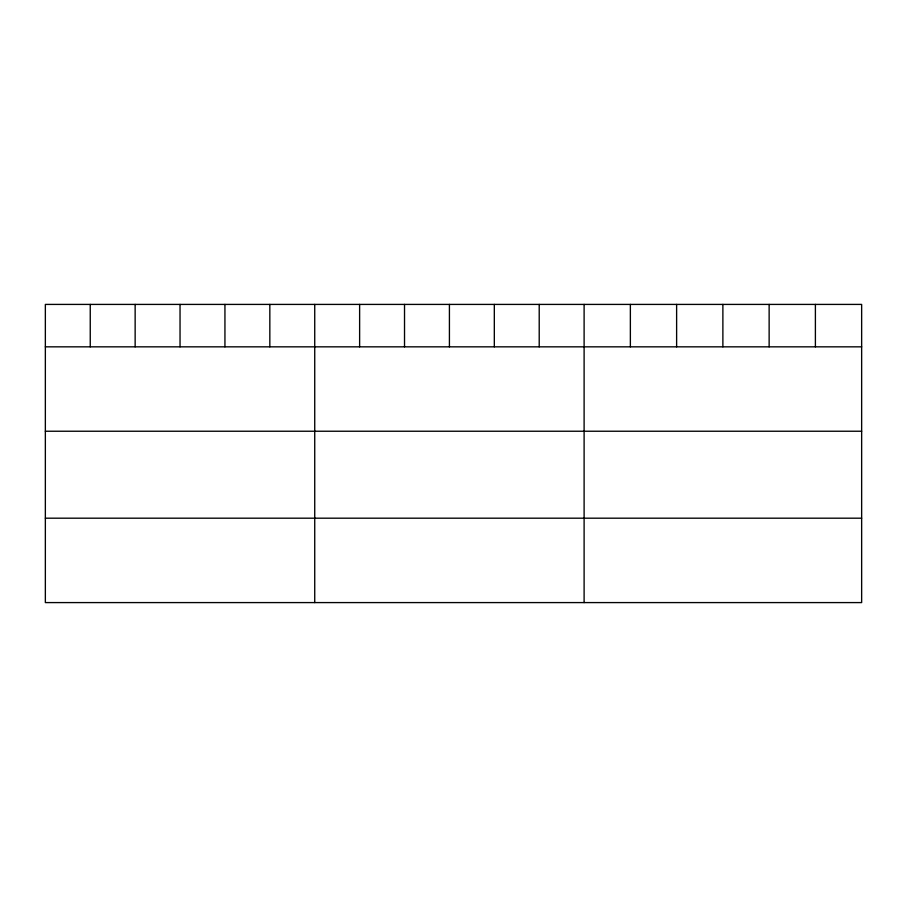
<?xml version="1.0" encoding="UTF-8"?>
<svg xmlns="http://www.w3.org/2000/svg" width="907" height="907" viewBox="0 0 907 907"><rect width="100%" height="100%" fill="white"/><g stroke="black" fill="none" stroke-linecap="round" stroke-linejoin="round"><path stroke-width="1.36" d="M861.65 346.837L861.65 602.588L45.35 602.588L45.35 304.412L861.65 304.412L861.65 346.837L45.35 346.837M45.35 431.233L861.65 431.233M45.35 518.192L861.65 518.192M815.393 304.412L815.393 346.837M769.136 304.412L769.136 346.837M722.879 304.412L722.879 346.837M676.622 304.412L676.622 346.837M630.365 304.412L630.365 346.837M584.108 304.412L584.108 602.588M539.212 304.412L539.212 346.837M494.315 304.412L494.315 346.837M449.418 304.412L449.418 346.837M404.522 304.412L404.522 346.837M359.625 304.412L359.625 346.837M314.729 304.412L314.729 602.588M269.832 304.412L269.832 346.837M224.936 304.412L224.936 346.837M180.04 304.412L180.04 346.837M135.143 304.412L135.143 346.837M90.246 304.412L90.246 346.837"/></g></svg>
